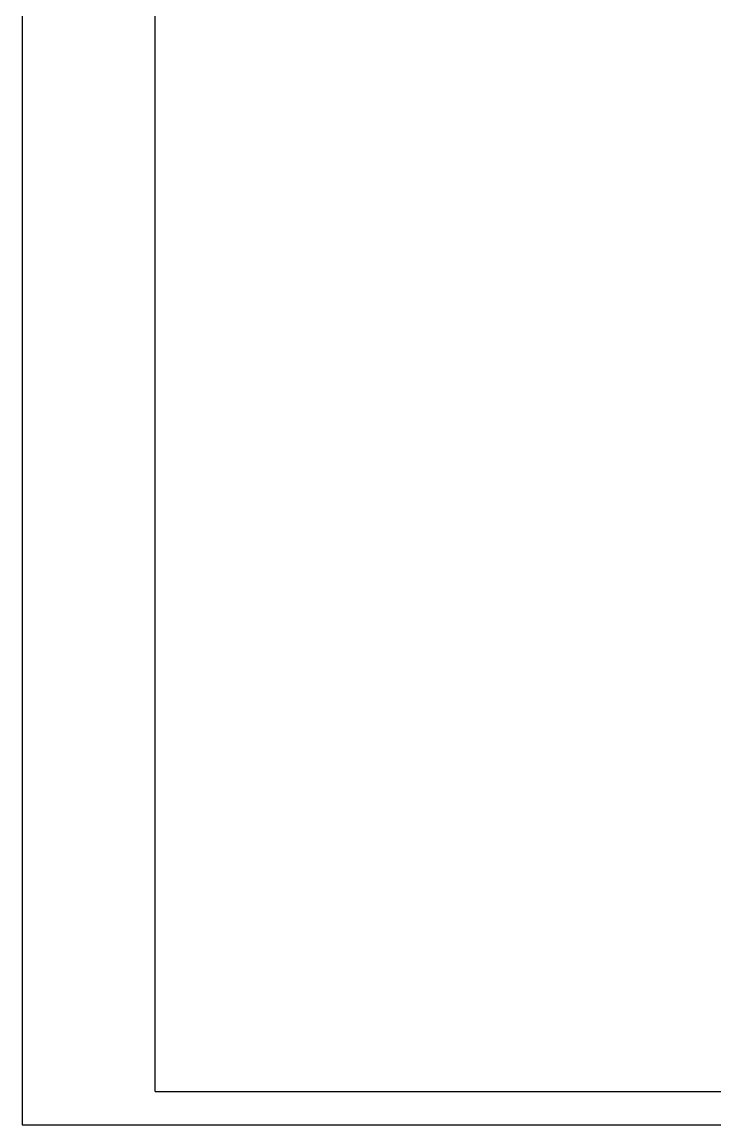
# Paper-space layout 'Экспликация 2 этаж' of a CAD drawing. Header units: millimetres. Extents: x 0 to 297, y 0 to 420.
# Drawn here: x 0 to 104, y 0 to 165.5 of the extents above; entities that cross this region are included whole.
import ezdxf

# ---------------------------------------------------------------- set-up
doc = ezdxf.new("R2010")
doc.units = ezdxf.units.MM

psp = doc.layouts.new('Экспликация 2 этаж')

# ---------------------------------------------------------------- linework, layer by layer
for p, q in [((0, 420), (0, 0)), ((19.99999863655194, 5), (19.99999863655194, 415)), ((19.99999863655194, 5.000000704480499), (292, 5.000000704480499)), ((0, 0), (297, 0))]:
    psp.add_line(p, q)

doc.saveas('drawing.dxf')
